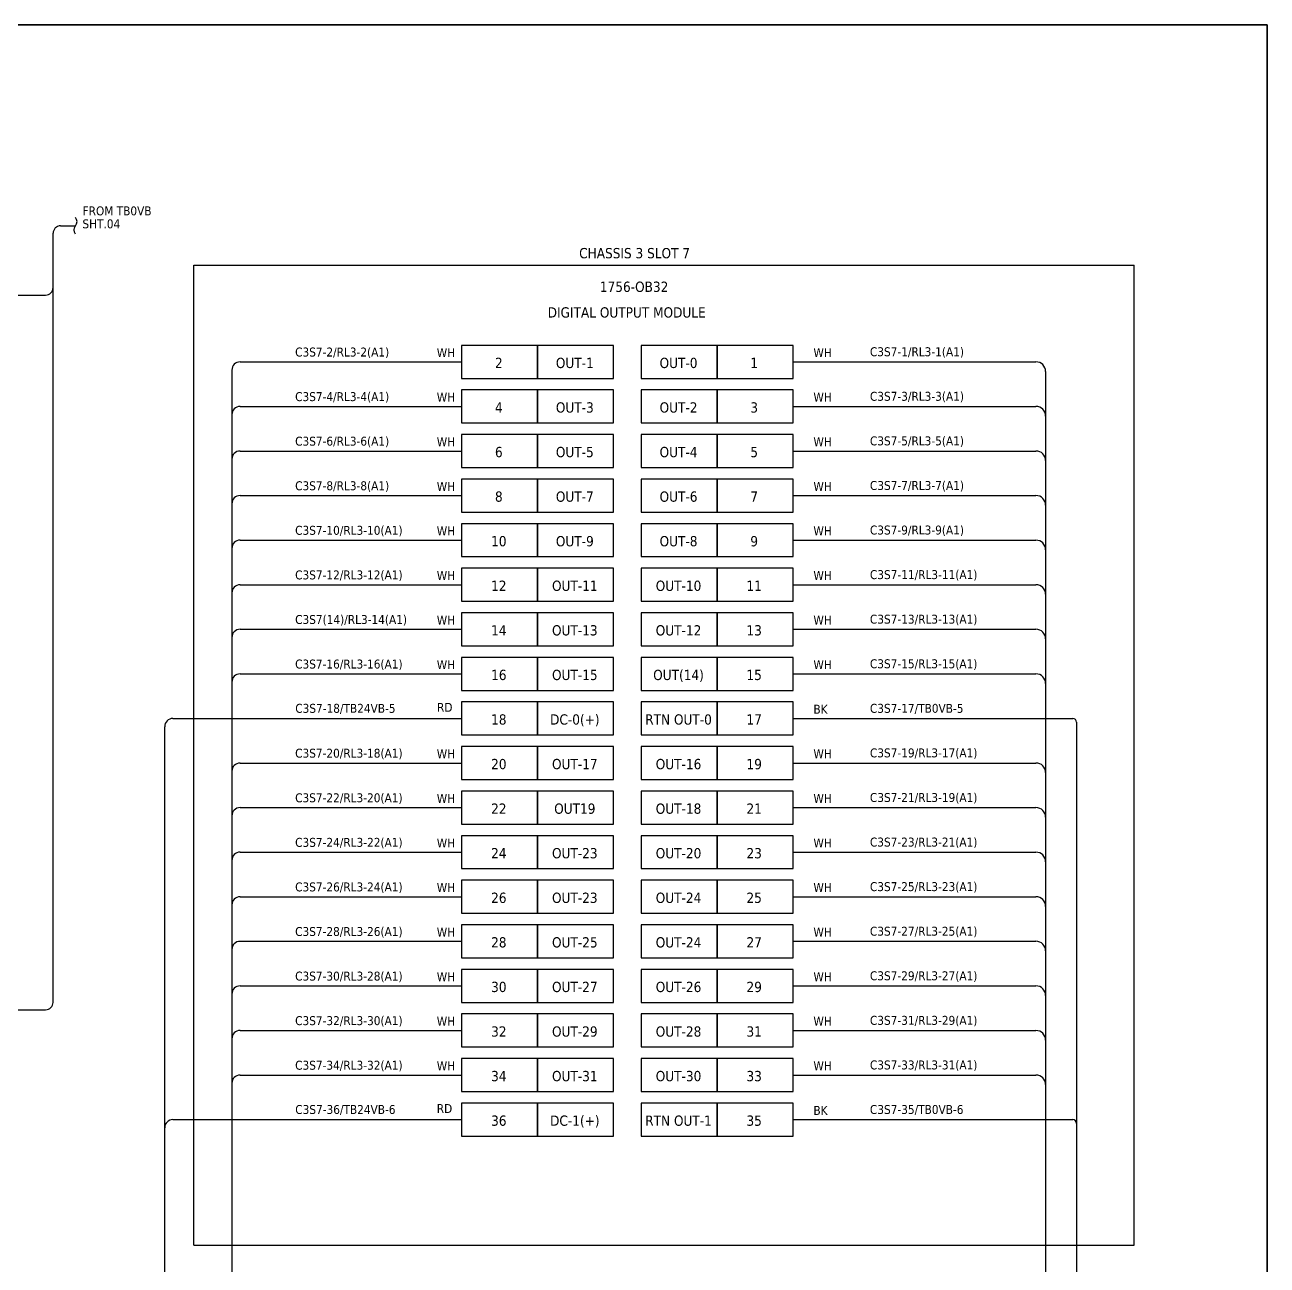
# Model space of a CAD drawing. Header units: millimetres. Extents: x 0 to 1792788, y -13 to 262234.
# Drawn here: x 1187211 to 1229599, y 26362 to 68674 of the extents above; entities that cross this region are included whole.
import ezdxf
from ezdxf.enums import TextEntityAlignment as Align

# ---------------------------------------------------------------- set-up
doc = ezdxf.new("R2010")
doc.units = ezdxf.units.MM
for name, color, linetype, lineweight in [('ASHADE', 7, 'Continuous', 25), ('HELPPOINT', 7, 'Continuous', 25), ('IE-EQUIP', 253, 'Continuous', 25)]:
    doc.layers.add(name, color=color, linetype=linetype, lineweight=lineweight)
doc.styles.add('Tahoma', font='')
doc.styles.get('Tahoma').set_extended_font_data('Tahoma')

# ---------------------------------------------------------------- blocks, each defined once
blk = doc.blocks.new('TPA')
at = {"layer": 'HELPPOINT', "color": 4, "lineweight": 35, "ltscale": 25.4}
for p, q in [((14292753, 12827491), (14405128, 12827491)), ((14292753, 12827491), (14405128, 12827491)), ((14405128, 12827491), (14405128, 12749437)), ((14405128, 12827491), (14405128, 12749437))]:
    blk.add_line(p, q, dxfattribs=at)

msp = doc.modelspace()

# ---------------------------------------------------------------- linework, layer by layer
at = {"ltscale": 25.4}
msp.add_line((1188174, 35327), (1188174, 61565), dxfattribs=at)
at = {"color": 7, "ltscale": 25.4}
for p, q in [((1188428, 61819), (1188941, 61819)), ((1180999, 59457), (1187920, 59457)), ((1213429, 45013), (1222966, 45013)), ((1223093, 44886), (1223093, 19304)), ((1180999, 35073), (1187920, 35073)), ((1213429, 31327), (1222966, 31327))]:
    msp.add_line(p, q, dxfattribs=at)
at = {"color": 4, "ltscale": 25.4}
for p, q in [((1194275, 56896), (1194275, 9499)), ((1194556, 57178), (1202111, 57178)), ((1213429, 57178), (1221712, 57178)), ((1222040, 56850), (1222040, 9499)), ((1194556, 55657), (1202111, 55657)), ((1213429, 55657), (1221712, 55657)), ((1194556, 54136), (1202111, 54136)), ((1213429, 54136), (1221712, 54136)), ((1194556, 52616), (1202111, 52616)), ((1213429, 52616), (1221712, 52616)), ((1194556, 51095), (1202111, 51095)), ((1213429, 51095), (1221712, 51095)), ((1194556, 49574), (1202111, 49574)), ((1213429, 49574), (1221712, 49575)), ((1194556, 48054), (1202111, 48054)), ((1213429, 48054), (1221712, 48054)), ((1194556, 46533), (1202111, 46533)), ((1213429, 46533), (1221712, 46533)), ((1194556, 43492), (1202111, 43492)), ((1213429, 43492), (1221712, 43492)), ((1194556, 41971), (1202111, 41971)), ((1213429, 41971), (1221712, 41971)), ((1194556, 40451), (1202111, 40451)), ((1213429, 40451), (1221712, 40451)), ((1194556, 38930), (1202111, 38930)), ((1213429, 38930), (1221712, 38930)), ((1194556, 37410), (1202111, 37410)), ((1213429, 37410), (1221712, 37410)), ((1194556, 35889), (1202111, 35889)), ((1213429, 35889), (1221712, 35889)), ((1194556, 34368), (1202111, 34368)), ((1213429, 34368), (1221712, 34368)), ((1194556, 32848), (1202111, 32848)), ((1213429, 32848), (1221712, 32848))]:
    msp.add_line(p, q, dxfattribs=at)
at = {"color": 1, "ltscale": 25.4}
for p, q in [((1192263, 45013), (1202111, 45013)), ((1191981, 44732), (1191981, 19277)), ((1192263, 31327), (1202111, 31327))]:
    msp.add_line(p, q, dxfattribs=at)
at = {"color": 7, "ltscale": 25.4}
msp.add_lwpolyline([(1188941, 61537, -0.351), (1188941, 61819, 0.351), (1188941, 62101, -2.081666)], format="xyb", dxfattribs=at)
at = {"ltscale": 25.4}
for centre, start, end in [((1188428, 61565), 90, 180), ((1187920, 59711), 270, 0), ((1187920, 35327), 270, 0)]:
    msp.add_arc(centre, 254, start, end, dxfattribs=at)
at = {"color": 4, "ltscale": 25.4}
for centre, radius, start, end in [((1194556, 56896), 281, 90, 180), ((1221712, 56850), 328, 0, 90), ((1194556, 55376), 281, 90, 180), ((1221712, 55329), 328, 0, 90), ((1194556, 53855), 281, 90, 180), ((1221712, 53808), 328, 0, 90), ((1194556, 52335), 281, 90, 180), ((1221712, 52288), 328, 0, 90), ((1194556, 50814), 281, 90, 180), ((1221712, 50767), 328, 0, 90), ((1194556, 49293), 281, 90, 180), ((1221712, 49247), 328, 0, 90), ((1194556, 47773), 281, 90, 180), ((1221712, 47726), 328, 0, 90), ((1194556, 46252), 281, 90, 180), ((1221712, 46205), 328, 0, 90), ((1194556, 43211), 281, 90, 180), ((1221712, 43164), 328, 0, 90), ((1194556, 41690), 281, 90, 180), ((1221712, 41643), 328, 0, 90), ((1194556, 40170), 281, 90, 180), ((1221712, 40123), 328, 0, 90), ((1194556, 38649), 281, 90, 180), ((1221712, 38602), 328, 0, 90), ((1194556, 37128), 281, 90, 180), ((1221712, 37082), 328, 0, 90), ((1194556, 35608), 281, 90, 180), ((1221712, 35561), 328, 0, 90), ((1194556, 34087), 281, 90, 180), ((1221712, 34040), 328, 0, 90), ((1194556, 32567), 281, 90, 180), ((1221712, 32520), 328, 0, 90)]:
    msp.add_arc(centre, radius, start, end, dxfattribs=at)
at = {"color": 1, "ltscale": 25.4}
for centre in [(1192263, 44732), (1192263, 31046)]:
    msp.add_arc(centre, 281, 90, 180, dxfattribs=at)
at = {"color": 7, "ltscale": 25.4}
for centre in [(1222966, 44886), (1222966, 31200)]:
    msp.add_arc(centre, 127, 0, 90, dxfattribs=at)
at = {"layer": 'ASHADE', "color": 4, "linetype": 'Continuous', "ltscale": 4762.5}
for p, q in [((1192977, 27049), (1192977, 60478)), ((1192977, 60478), (1225061, 60478)), ((1225061, 27049), (1225061, 60478)), ((1192977, 27049), (1225061, 27049))]:
    msp.add_line(p, q, dxfattribs=at)
at = {"layer": 'IE-EQUIP', "linetype": 'Continuous', "ltscale": 25.4}
for points in [[(1202111, 56615), (1204704, 56615), (1204704, 57740), (1202111, 57740)], [(1204704, 56615), (1207297, 56615), (1207297, 57740), (1204704, 57740)], [(1208243, 56615), (1210836, 56615), (1210836, 57740), (1208243, 57740)], [(1210836, 56615), (1213429, 56615), (1213429, 57740), (1210836, 57740)], [(1202111, 55095), (1204704, 55095), (1204704, 56219), (1202111, 56219)], [(1204704, 55095), (1207297, 55095), (1207297, 56219), (1204704, 56219)], [(1208243, 55095), (1210836, 55095), (1210836, 56219), (1208243, 56219)], [(1210836, 55095), (1213429, 55095), (1213429, 56219), (1210836, 56219)], [(1202111, 53574), (1204704, 53574), (1204704, 54698), (1202111, 54698)], [(1204704, 53574), (1207297, 53574), (1207297, 54698), (1204704, 54698)], [(1208243, 53574), (1210836, 53574), (1210836, 54698), (1208243, 54698)], [(1210836, 53574), (1213429, 53574), (1213429, 54698), (1210836, 54698)], [(1202111, 52054), (1204704, 52054), (1204704, 53178), (1202111, 53178)], [(1204704, 52054), (1207297, 52054), (1207297, 53178), (1204704, 53178)], [(1208243, 52054), (1210836, 52054), (1210836, 53178), (1208243, 53178)], [(1210836, 52054), (1213429, 52054), (1213429, 53178), (1210836, 53178)], [(1202111, 50533), (1204704, 50533), (1204704, 51657), (1202111, 51657)], [(1204704, 50533), (1207297, 50533), (1207297, 51657), (1204704, 51657)], [(1208243, 50533), (1210836, 50533), (1210836, 51657), (1208243, 51657)], [(1210836, 50533), (1213429, 50533), (1213429, 51657), (1210836, 51657)], [(1202111, 49012), (1204704, 49012), (1204704, 50137), (1202111, 50137)], [(1204704, 49012), (1207297, 49012), (1207297, 50137), (1204704, 50137)], [(1208243, 49012), (1210836, 49012), (1210836, 50137), (1208243, 50137)], [(1210836, 49012), (1213429, 49012), (1213429, 50137), (1210836, 50137)], [(1202111, 47492), (1204704, 47492), (1204704, 48616), (1202111, 48616)], [(1204704, 47492), (1207297, 47492), (1207297, 48616), (1204704, 48616)], [(1208243, 47492), (1210836, 47492), (1210836, 48616), (1208243, 48616)], [(1210836, 47492), (1213429, 47492), (1213429, 48616), (1210836, 48616)], [(1202111, 45971), (1204704, 45971), (1204704, 47095), (1202111, 47095)], [(1204704, 45971), (1207297, 45971), (1207297, 47095), (1204704, 47095)], [(1208243, 45971), (1210836, 45971), (1210836, 47095), (1208243, 47095)], [(1210836, 45971), (1213429, 45971), (1213429, 47095), (1210836, 47095)], [(1202111, 44450), (1204704, 44450), (1204704, 45575), (1202111, 45575)], [(1204704, 44450), (1207297, 44450), (1207297, 45575), (1204704, 45575)], [(1208243, 44450), (1210836, 44450), (1210836, 45575), (1208243, 45575)], [(1210836, 44450), (1213429, 44450), (1213429, 45575), (1210836, 45575)], [(1202111, 42930), (1204704, 42930), (1204704, 44054), (1202111, 44054)], [(1204704, 42930), (1207297, 42930), (1207297, 44054), (1204704, 44054)], [(1208243, 42930), (1210836, 42930), (1210836, 44054), (1208243, 44054)], [(1210836, 42930), (1213429, 42930), (1213429, 44054), (1210836, 44054)], [(1202111, 41409), (1204704, 41409), (1204704, 42534), (1202111, 42534)], [(1204704, 41409), (1207297, 41409), (1207297, 42534), (1204704, 42534)], [(1208243, 41409), (1210836, 41409), (1210836, 42534), (1208243, 42534)], [(1210836, 41409), (1213429, 41409), (1213429, 42534), (1210836, 42534)], [(1202111, 39889), (1204704, 39889), (1204704, 41013), (1202111, 41013)], [(1204704, 39889), (1207297, 39889), (1207297, 41013), (1204704, 41013)], [(1208243, 39889), (1210836, 39889), (1210836, 41013), (1208243, 41013)], [(1210836, 39889), (1213429, 39889), (1213429, 41013), (1210836, 41013)], [(1202111, 38368), (1204704, 38368), (1204704, 39492), (1202111, 39492)], [(1204704, 38368), (1207297, 38368), (1207297, 39492), (1204704, 39492)], [(1208243, 38368), (1210836, 38368), (1210836, 39492), (1208243, 39492)], [(1210836, 38368), (1213429, 38368), (1213429, 39492), (1210836, 39492)], [(1202111, 36847), (1204704, 36847), (1204704, 37972), (1202111, 37972)], [(1204704, 36847), (1207297, 36847), (1207297, 37972), (1204704, 37972)], [(1208243, 36847), (1210836, 36847), (1210836, 37972), (1208243, 37972)], [(1210836, 36847), (1213429, 36847), (1213429, 37972), (1210836, 37972)], [(1202111, 35327), (1204704, 35327), (1204704, 36451), (1202111, 36451)], [(1204704, 35327), (1207297, 35327), (1207297, 36451), (1204704, 36451)], [(1208243, 35327), (1210836, 35327), (1210836, 36451), (1208243, 36451)], [(1210836, 35327), (1213429, 35327), (1213429, 36451), (1210836, 36451)], [(1202111, 33806), (1204704, 33806), (1204704, 34931), (1202111, 34931)], [(1204704, 33806), (1207297, 33806), (1207297, 34931), (1204704, 34931)], [(1208243, 33806), (1210836, 33806), (1210836, 34931), (1208243, 34931)], [(1210836, 33806), (1213429, 33806), (1213429, 34931), (1210836, 34931)], [(1202111, 32286), (1204704, 32286), (1204704, 33410), (1202111, 33410)], [(1204704, 32286), (1207297, 32286), (1207297, 33410), (1204704, 33410)], [(1208243, 32286), (1210836, 32286), (1210836, 33410), (1208243, 33410)], [(1210836, 32286), (1213429, 32286), (1213429, 33410), (1210836, 33410)], [(1202111, 30765), (1204704, 30765), (1204704, 31889), (1202111, 31889)], [(1204704, 30765), (1207297, 30765), (1207297, 31889), (1204704, 31889)], [(1208243, 30765), (1210836, 30765), (1210836, 31889), (1208243, 31889)], [(1210836, 30765), (1213429, 30765), (1213429, 31889), (1210836, 31889)]]:
    msp.add_lwpolyline(points, close=True, dxfattribs=at)

# ---------------------------------------------------------------- block references
at = {"xscale": 0.8800000000046566, "yscale": 0.8800000000046566, "zscale": 0.8800000000046566}
msp.add_blockref('TPA', (-11446913, -11219518), dxfattribs=at)

# ---------------------------------------------------------------- texts
at = {"color": 7, "style": 'Tahoma'}
for s, p in [('FROM TB0VB', (1189181, 62176)), ('SHT.04', (1189175, 61733)), ('BK', (1214118, 45174)), ('C3S7-17/TB0VB-5', (1216046, 45205)), ('BK', (1214118, 31488)), ('C3S7-35/TB0VB-6', (1216046, 31520))]:
    msp.add_text(s, height=304.8, dxfattribs=at).set_placement(p)
at = {"color": 2, "style": 'Tahoma'}
for s, height, p in [('CHASSIS 3 SLOT 7', 350.52, (1208016, 60886)), ('1756-OB32', 350.5, (1207999, 59739)), ('DIGITAL OUTPUT MODULE', 350.52, (1207746, 58864)), ('2', 351, (1203383, 57142)), ('OUT-1', 350.5, (1205976, 57142)), ('OUT-0', 350.5, (1209515, 57142)), ('1', 351, (1212096, 57142)), ('4', 351, (1203383, 55622)), ('OUT-3', 350.5, (1205976, 55622)), ('OUT-2', 350.5, (1209515, 55622)), ('3', 351, (1212096, 55622)), ('6', 351, (1203383, 54101)), ('OUT-5', 350.5, (1205976, 54101)), ('OUT-4', 350.5, (1209515, 54101)), ('5', 351, (1212096, 54101)), ('8', 351, (1203383, 52581)), ('OUT-7', 350.5, (1205976, 52581)), ('OUT-6', 350.5, (1209515, 52581)), ('7', 351, (1212096, 52581)), ('10', 350.5, (1203383, 51060)), ('OUT-9', 350.5, (1205976, 51060)), ('OUT-8', 350.5, (1209515, 51060)), ('9', 351, (1212096, 51060)), ('12', 350.5, (1203383, 49539)), ('OUT-11', 350.5, (1205976, 49539)), ('OUT-10', 350.5, (1209515, 49539)), ('11', 350.5, (1212096, 49539)), ('14', 350.5, (1203383, 48019)), ('OUT-13', 350.5, (1205976, 48019)), ('OUT-12', 350.5, (1209515, 48019)), ('13', 350.5, (1212096, 48019)), ('16', 350.5, (1203383, 46498)), ('OUT-15', 350.5, (1205976, 46498)), ('OUT(14)', 350.5, (1209515, 46498)), ('15', 350.5, (1212096, 46498)), ('18', 350.5, (1203383, 44978)), ('DC-0(+)', 350.5, (1205976, 44978)), ('RTN OUT-0', 350.5, (1209515, 44978)), ('17', 350.5, (1212096, 44978)), ('20', 350.5, (1203383, 43457)), ('OUT-17', 350.5, (1205976, 43457)), ('OUT-16', 350.5, (1209515, 43457)), ('19', 350.5, (1212096, 43457)), ('22', 350.5, (1203383, 41936)), ('OUT19', 350.5, (1205976, 41936)), ('OUT-18', 350.5, (1209515, 41936)), ('21', 350.5, (1212096, 41936)), ('24', 350.5, (1203383, 40416)), ('OUT-23', 350.5, (1205976, 40416)), ('OUT-20', 350.5, (1209515, 40416)), ('23', 350.5, (1212096, 40416)), ('26', 350.5, (1203383, 38895)), ('OUT-23', 350.5, (1205976, 38895)), ('OUT-24', 350.5, (1209515, 38895)), ('25', 350.5, (1212096, 38895)), ('28', 350.5, (1203383, 37375)), ('OUT-25', 350.5, (1205976, 37375)), ('OUT-24', 350.5, (1209515, 37375)), ('27', 350.5, (1212096, 37375)), ('30', 350.5, (1203383, 35854)), ('OUT-27', 350.5, (1205976, 35854)), ('OUT-26', 350.5, (1209515, 35854)), ('29', 350.5, (1212096, 35854)), ('32', 350.5, (1203383, 34333)), ('OUT-29', 350.5, (1205976, 34333)), ('OUT-28', 350.5, (1209515, 34333)), ('31', 350.5, (1212096, 34333)), ('34', 350.5, (1203383, 32813)), ('OUT-31', 350.5, (1205976, 32813)), ('OUT-30', 350.5, (1209515, 32813)), ('33', 350.5, (1212096, 32813)), ('36', 350.5, (1203383, 31292)), ('DC-1(+)', 350.5, (1205976, 31292)), ('RTN OUT-1', 350.5, (1209515, 31292)), ('35', 350.5, (1212096, 31292))]:
    msp.add_text(s, height=height, dxfattribs=at).set_placement(p, align=Align.MIDDLE_CENTER)
at = {"color": 4, "style": 'Tahoma'}
for s, p in [('C3S7-2/RL3-2(A1)', (1196433, 57360)), ('C3S7-1/RL3-1(A1)', (1216046, 57370)), ('WH', (1201266, 57338)), ('WH', (1214118, 57338)), ('C3S7-4/RL3-4(A1)', (1196433, 55839)), ('WH', (1201266, 55818)), ('WH', (1214118, 55818)), ('C3S7-3/RL3-3(A1)', (1216046, 55850)), ('C3S7-6/RL3-6(A1)', (1196433, 54319)), ('WH', (1201266, 54297)), ('WH', (1214118, 54297)), ('C3S7-5/RL3-5(A1)', (1216046, 54329)), ('C3S7-8/RL3-8(A1)', (1196433, 52798)), ('WH', (1201266, 52777)), ('WH', (1214118, 52777)), ('C3S7-7/RL3-7(A1)', (1216046, 52808)), ('C3S7-10/RL3-10(A1)', (1196433, 51278)), ('WH', (1201266, 51256)), ('WH', (1214118, 51256)), ('C3S7-9/RL3-9(A1)', (1216046, 51288)), ('C3S7-12/RL3-12(A1)', (1196433, 49757)), ('WH', (1201266, 49735)), ('WH', (1214118, 49735)), ('C3S7-11/RL3-11(A1)', (1216046, 49767)), ('C3S7(14)/RL3-14(A1)', (1196433, 48236)), ('WH', (1201266, 48215)), ('WH', (1214118, 48215)), ('C3S7-13/RL3-13(A1)', (1216046, 48247)), ('C3S7-16/RL3-16(A1)', (1196433, 46716)), ('WH', (1201266, 46694)), ('WH', (1214118, 46694)), ('C3S7-15/RL3-15(A1)', (1216046, 46726)), ('C3S7-20/RL3-18(A1)', (1196433, 43675)), ('WH', (1201266, 43653)), ('WH', (1214118, 43653)), ('C3S7-19/RL3-17(A1)', (1216046, 43685)), ('C3S7-22/RL3-20(A1)', (1196433, 42154)), ('WH', (1201266, 42132)), ('WH', (1214118, 42132)), ('C3S7-21/RL3-19(A1)', (1216046, 42164)), ('C3S7-24/RL3-22(A1)', (1196433, 40633)), ('WH', (1201266, 40612)), ('WH', (1214118, 40612)), ('C3S7-23/RL3-21(A1)', (1216046, 40643)), ('C3S7-26/RL3-24(A1)', (1196433, 39113)), ('C3S7-25/RL3-23(A1)', (1216046, 39123)), ('WH', (1201266, 39091)), ('WH', (1214118, 39091)), ('C3S7-28/RL3-26(A1)', (1196433, 37592)), ('WH', (1201266, 37571)), ('WH', (1214118, 37571)), ('C3S7-27/RL3-25(A1)', (1216046, 37602)), ('C3S7-30/RL3-28(A1)', (1196433, 36071)), ('WH', (1201266, 36050)), ('WH', (1214118, 36050)), ('C3S7-29/RL3-27(A1)', (1216046, 36082)), ('C3S7-32/RL3-30(A1)', (1196433, 34551)), ('WH', (1201266, 34529)), ('WH', (1214118, 34529)), ('C3S7-31/RL3-29(A1)', (1216046, 34561)), ('C3S7-34/RL3-32(A1)', (1196433, 33030)), ('WH', (1201266, 33009)), ('WH', (1214118, 33009)), ('C3S7-33/RL3-31(A1)', (1216046, 33040))]:
    msp.add_text(s, height=304.8, dxfattribs=at).set_placement(p)
at = {"color": 1, "style": 'Tahoma'}
for s, p in [('C3S7-18/TB24VB-5', (1196438, 45205)), ('RD', (1201275, 45239)), ('C3S7-36/TB24VB-6', (1196438, 31520)), ('RD', (1201266, 31553))]:
    msp.add_text(s, height=304.8, dxfattribs=at).set_placement(p)

doc.saveas('drawing.dxf')
